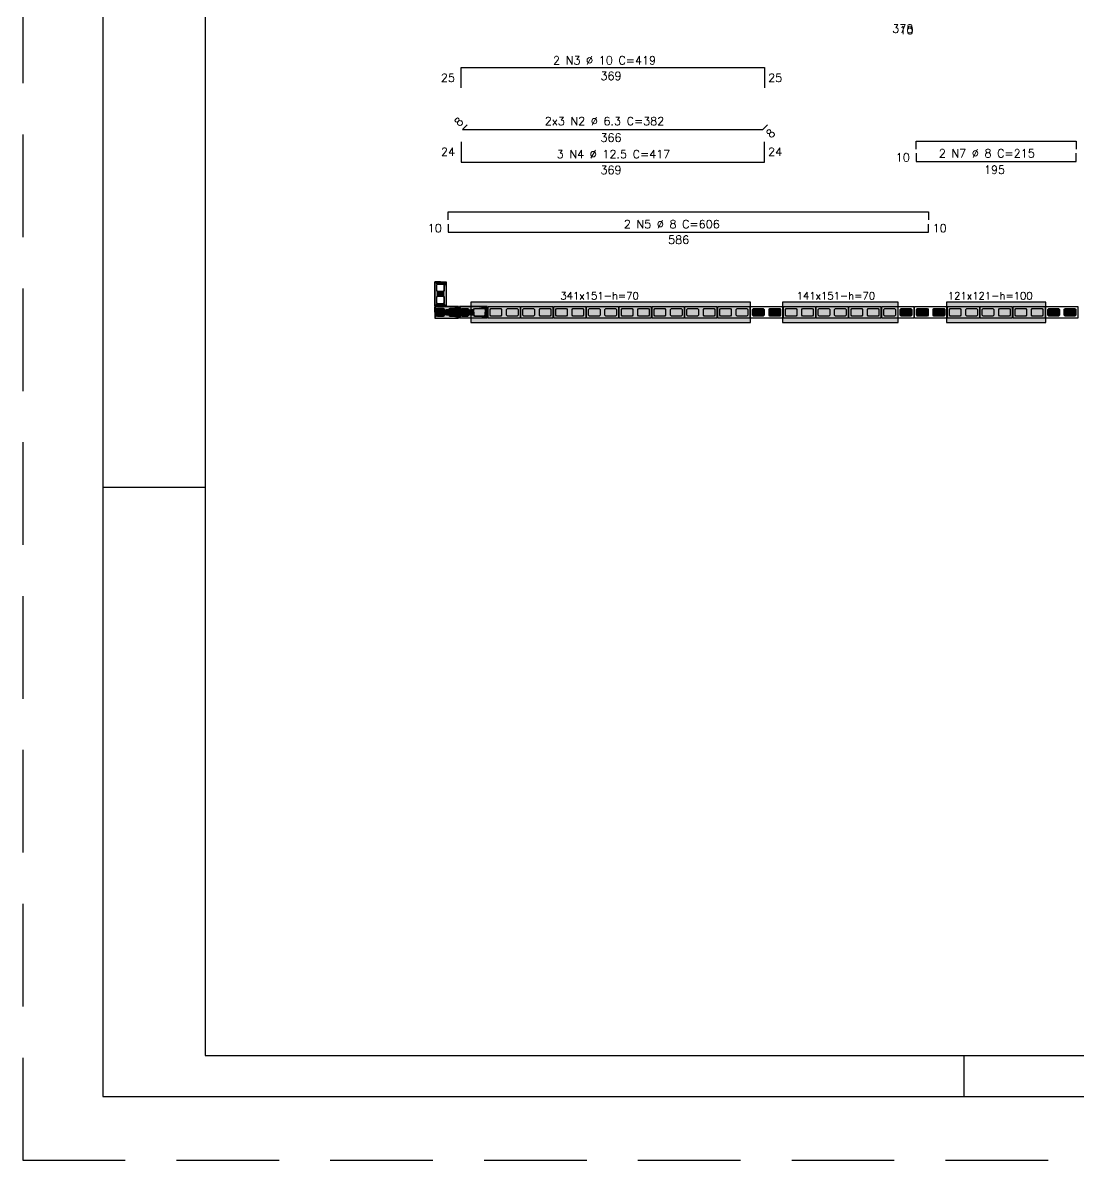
# Model space of a CAD drawing. Extents: x -1 to 122, y -1 to 61.
# Drawn here: x -1.06 to 24.67, y -1.45 to 26.27 of the extents above; entities that cross this region are included whole.
import ezdxf

# ---------------------------------------------------------------- set-up
doc = ezdxf.new("R2010")
doc.units = 0
doc.header["$MEASUREMENT"] = 0
doc.linetypes.add('ESTILO_TQS_0001', pattern=[0.45, 0.3, -0.15])
doc.linetypes.add('HIDDEN', pattern=[0.375, 0.25, -0.125])
doc.layers.get('0').update_dxf_attribs({"linetype": 'CONTINUOUS'})
doc.layers.get('Defpoints').update_dxf_attribs({"linetype": 'CONTINUOUS'})
for name, color, linetype in [('ARQ_FOLHA', 7, 'CONTINUOUS'), ('PENA_01', 1, 'CONTINUOUS'), ('PENA_02', 2, 'CONTINUOUS'), ('PENA_03', 3, 'CONTINUOUS'), ('PENA_05', 5, 'CONTINUOUS'), ('PENA_11', 252, 'CONTINUOUS'), ('PENA_21', 100, 'CONTINUOUS'), ('PENA_23', 50, 'CONTINUOUS'), ('PENA_27', 21, 'CONTINUOUS')]:
    doc.layers.add(name, color=color, linetype=linetype)
doc.styles.get("Standard").update_dxf_attribs({"font": 'ROMANS.SHX'})

# ---------------------------------------------------------------- blocks, each defined once
blk = doc.blocks.new('FOLHA A1+1 - 1102 X 594')
at = {"layer": 'ARQ_FOLHA', "color": 1}
for p, q in [((-1164, 148.5), (-1189, 148.5)), ((-979, 10), (-979, 0))]:
    blk.add_line(p, q, dxfattribs=at)
for points in [[(-1189, 0), (0, 0), (0, 594), (-1189, 594)], [(-1164, 10), (-10, 10), (-10, 584), (-1164, 584)]]:
    blk.add_lwpolyline(points, close=True, dxfattribs=at)
at = {"layer": 'Defpoints', "color": 8, "linetype": 'HIDDEN', "ltscale": 100}
blk.add_lwpolyline([(-1208.5, 609.5), (-1208.5, -15.5), (19.5, -15.5), (19.5, 609.5)], close=True, dxfattribs=at)

msp = doc.modelspace()

# ---------------------------------------------------------------- linework, layer by layer
at = {"layer": 'PENA_01', "linetype": 'ESTILO_TQS_0001'}
for points in [[(9.052, 19.727), (9.032, 19.747), (9.032, 19.887), (9.052, 19.907), (9.192, 19.907), (9.212, 19.887), (9.212, 19.747), (9.192, 19.727), (9.052, 19.727)], [(9.052, 19.427), (9.032, 19.447), (9.032, 19.587), (9.052, 19.607), (9.192, 19.607), (9.212, 19.587), (9.212, 19.447), (9.192, 19.427), (9.052, 19.427)], [(9.212, 19.287), (9.192, 19.307), (9.052, 19.307), (9.032, 19.287), (9.032, 19.147), (9.052, 19.127), (9.192, 19.127), (9.212, 19.147), (9.212, 19.287)], [(9.512, 19.287), (9.492, 19.307), (9.352, 19.307), (9.332, 19.287), (9.332, 19.147), (9.352, 19.127), (9.492, 19.127), (9.512, 19.147), (9.512, 19.287)]]:
    msp.add_lwpolyline(points, dxfattribs=at)
at = {"layer": 'PENA_01', "linetype": 'Continuous'}
for points in [[(9.652, 19.307), (9.792, 19.307), (9.812, 19.287), (9.812, 19.147), (9.792, 19.127), (9.652, 19.127), (9.632, 19.147), (9.632, 19.287), (9.652, 19.307)], [(9.952, 19.307), (10.192, 19.307), (10.212, 19.287), (10.212, 19.147), (10.192, 19.127), (9.952, 19.127), (9.932, 19.147), (9.932, 19.287), (9.952, 19.307)], [(10.332, 19.287), (10.352, 19.307), (10.592, 19.307), (10.612, 19.287), (10.612, 19.147), (10.592, 19.127), (10.352, 19.127), (10.332, 19.147), (10.332, 19.287)], [(10.732, 19.287), (10.752, 19.307), (10.992, 19.307), (11.012, 19.287), (11.012, 19.147), (10.992, 19.127), (10.752, 19.127), (10.732, 19.147), (10.732, 19.287)], [(11.132, 19.287), (11.152, 19.307), (11.392, 19.307), (11.412, 19.287), (11.412, 19.147), (11.392, 19.127), (11.152, 19.127), (11.132, 19.147), (11.132, 19.287)], [(11.532, 19.287), (11.552, 19.307), (11.792, 19.307), (11.812, 19.287), (11.812, 19.147), (11.792, 19.127), (11.552, 19.127), (11.532, 19.147), (11.532, 19.287)], [(11.932, 19.287), (11.952, 19.307), (12.192, 19.307), (12.212, 19.287), (12.212, 19.147), (12.192, 19.127), (11.952, 19.127), (11.932, 19.147), (11.932, 19.287)], [(12.332, 19.287), (12.352, 19.307), (12.592, 19.307), (12.612, 19.287), (12.612, 19.147), (12.592, 19.127), (12.352, 19.127), (12.332, 19.147), (12.332, 19.287)], [(12.732, 19.287), (12.752, 19.307), (12.992, 19.307), (13.012, 19.287), (13.012, 19.147), (12.992, 19.127), (12.752, 19.127), (12.732, 19.147), (12.732, 19.287)], [(13.132, 19.287), (13.152, 19.307), (13.392, 19.307), (13.412, 19.287), (13.412, 19.147), (13.392, 19.127), (13.152, 19.127), (13.132, 19.147), (13.132, 19.287)], [(13.532, 19.287), (13.552, 19.307), (13.792, 19.307), (13.812, 19.287), (13.812, 19.147), (13.792, 19.127), (13.552, 19.127), (13.532, 19.147), (13.532, 19.287)], [(13.932, 19.287), (13.952, 19.307), (14.192, 19.307), (14.212, 19.287), (14.212, 19.147), (14.192, 19.127), (13.952, 19.127), (13.932, 19.147), (13.932, 19.287)], [(14.332, 19.287), (14.352, 19.307), (14.592, 19.307), (14.612, 19.287), (14.612, 19.147), (14.592, 19.127), (14.352, 19.127), (14.332, 19.147), (14.332, 19.287)], [(14.732, 19.287), (14.752, 19.307), (14.992, 19.307), (15.012, 19.287), (15.012, 19.147), (14.992, 19.127), (14.752, 19.127), (14.732, 19.147), (14.732, 19.287)], [(15.132, 19.287), (15.152, 19.307), (15.392, 19.307), (15.412, 19.287), (15.412, 19.147), (15.392, 19.127), (15.152, 19.127), (15.132, 19.147), (15.132, 19.287)], [(15.532, 19.287), (15.552, 19.307), (15.792, 19.307), (15.812, 19.287), (15.812, 19.147), (15.792, 19.127), (15.552, 19.127), (15.532, 19.147), (15.532, 19.287)], [(15.932, 19.287), (15.952, 19.307), (16.192, 19.307), (16.212, 19.287), (16.212, 19.147), (16.192, 19.127), (15.952, 19.127), (15.932, 19.147), (15.932, 19.287)], [(16.332, 19.287), (16.352, 19.307), (16.592, 19.307), (16.612, 19.287), (16.612, 19.147), (16.592, 19.127), (16.352, 19.127), (16.332, 19.147), (16.332, 19.287)], [(16.732, 19.287), (16.752, 19.307), (16.992, 19.307), (17.012, 19.287), (17.012, 19.147), (16.992, 19.127), (16.752, 19.127), (16.732, 19.147), (16.732, 19.287)], [(17.132, 19.287), (17.152, 19.307), (17.392, 19.307), (17.412, 19.287), (17.412, 19.147), (17.392, 19.127), (17.152, 19.127), (17.132, 19.147), (17.132, 19.287)], [(17.532, 19.287), (17.552, 19.307), (17.792, 19.307), (17.812, 19.287), (17.812, 19.147), (17.792, 19.127), (17.552, 19.127), (17.532, 19.147), (17.532, 19.287)], [(17.932, 19.287), (17.952, 19.307), (18.192, 19.307), (18.212, 19.287), (18.212, 19.147), (18.192, 19.127), (17.952, 19.127), (17.932, 19.147), (17.932, 19.287)], [(18.332, 19.287), (18.352, 19.307), (18.592, 19.307), (18.612, 19.287), (18.612, 19.147), (18.592, 19.127), (18.352, 19.127), (18.332, 19.147), (18.332, 19.287)], [(18.732, 19.287), (18.752, 19.307), (18.992, 19.307), (19.012, 19.287), (19.012, 19.147), (18.992, 19.127), (18.752, 19.127), (18.732, 19.147), (18.732, 19.287)], [(19.132, 19.287), (19.152, 19.307), (19.392, 19.307), (19.412, 19.287), (19.412, 19.147), (19.392, 19.127), (19.152, 19.127), (19.132, 19.147), (19.132, 19.287)], [(19.532, 19.287), (19.552, 19.307), (19.792, 19.307), (19.812, 19.287), (19.812, 19.147), (19.792, 19.127), (19.552, 19.127), (19.532, 19.147), (19.532, 19.287)], [(19.932, 19.287), (19.952, 19.307), (20.192, 19.307), (20.212, 19.287), (20.212, 19.147), (20.192, 19.127), (19.952, 19.127), (19.932, 19.147), (19.932, 19.287)], [(20.332, 19.287), (20.352, 19.307), (20.592, 19.307), (20.612, 19.287), (20.612, 19.147), (20.592, 19.127), (20.352, 19.127), (20.332, 19.147), (20.332, 19.287)], [(20.732, 19.287), (20.752, 19.307), (20.992, 19.307), (21.012, 19.287), (21.012, 19.147), (20.992, 19.127), (20.752, 19.127), (20.732, 19.147), (20.732, 19.287)], [(21.132, 19.287), (21.152, 19.307), (21.392, 19.307), (21.412, 19.287), (21.412, 19.147), (21.392, 19.127), (21.152, 19.127), (21.132, 19.147), (21.132, 19.287)], [(21.532, 19.287), (21.552, 19.307), (21.792, 19.307), (21.812, 19.287), (21.812, 19.147), (21.792, 19.127), (21.552, 19.127), (21.532, 19.147), (21.532, 19.287)], [(21.932, 19.287), (21.952, 19.307), (22.192, 19.307), (22.212, 19.287), (22.212, 19.147), (22.192, 19.127), (21.952, 19.127), (21.932, 19.147), (21.932, 19.287)], [(22.332, 19.287), (22.352, 19.307), (22.592, 19.307), (22.612, 19.287), (22.612, 19.147), (22.592, 19.127), (22.352, 19.127), (22.332, 19.147), (22.332, 19.287)], [(22.732, 19.287), (22.752, 19.307), (22.992, 19.307), (23.012, 19.287), (23.012, 19.147), (22.992, 19.127), (22.752, 19.127), (22.732, 19.147), (22.732, 19.287)], [(23.132, 19.287), (23.152, 19.307), (23.392, 19.307), (23.412, 19.287), (23.412, 19.147), (23.392, 19.127), (23.152, 19.127), (23.132, 19.147), (23.132, 19.287)], [(23.532, 19.287), (23.552, 19.307), (23.792, 19.307), (23.812, 19.287), (23.812, 19.147), (23.792, 19.127), (23.552, 19.127), (23.532, 19.147), (23.532, 19.287)], [(23.932, 19.287), (23.952, 19.307), (24.192, 19.307), (24.212, 19.287), (24.212, 19.147), (24.192, 19.127), (23.952, 19.127), (23.932, 19.147), (23.932, 19.287)], [(24.332, 19.287), (24.352, 19.307), (24.592, 19.307), (24.612, 19.287), (24.612, 19.147), (24.592, 19.127), (24.352, 19.127), (24.332, 19.147), (24.332, 19.287)]]:
    msp.add_lwpolyline(points, dxfattribs=at)
at = {"layer": 'PENA_02', "linetype": 'Continuous'}
for points in [[(8.982, 19.377), (8.982, 19.957), (9.262, 19.957), (9.262, 19.377), (8.982, 19.377)], [(9.562, 19.357), (8.982, 19.357), (8.982, 19.077), (9.562, 19.077), (9.562, 19.357)], [(9.582, 19.357), (10.262, 19.357), (10.262, 19.077), (9.582, 19.077), (9.582, 19.357)], [(10.282, 19.357), (11.062, 19.357), (11.062, 19.077), (10.282, 19.077), (10.282, 19.357)], [(11.082, 19.357), (11.862, 19.357), (11.862, 19.077), (11.082, 19.077), (11.082, 19.357)], [(11.882, 19.357), (12.662, 19.357), (12.662, 19.077), (11.882, 19.077), (11.882, 19.357)], [(12.682, 19.357), (13.462, 19.357), (13.462, 19.077), (12.682, 19.077), (12.682, 19.357)], [(13.482, 19.357), (14.262, 19.357), (14.262, 19.077), (13.482, 19.077), (13.482, 19.357)], [(14.282, 19.357), (15.062, 19.357), (15.062, 19.077), (14.282, 19.077), (14.282, 19.357)], [(15.082, 19.357), (15.862, 19.357), (15.862, 19.077), (15.082, 19.077), (15.082, 19.357)], [(15.882, 19.357), (16.662, 19.357), (16.662, 19.077), (15.882, 19.077), (15.882, 19.357)], [(16.682, 19.357), (17.462, 19.357), (17.462, 19.077), (16.682, 19.077), (16.682, 19.357)], [(17.482, 19.357), (18.262, 19.357), (18.262, 19.077), (17.482, 19.077), (17.482, 19.357)], [(18.282, 19.357), (19.062, 19.357), (19.062, 19.077), (18.282, 19.077), (18.282, 19.357)], [(19.082, 19.357), (19.862, 19.357), (19.862, 19.077), (19.082, 19.077), (19.082, 19.357)], [(19.882, 19.357), (20.662, 19.357), (20.662, 19.077), (19.882, 19.077), (19.882, 19.357)], [(20.682, 19.357), (21.462, 19.357), (21.462, 19.077), (20.682, 19.077), (20.682, 19.357)], [(21.482, 19.357), (22.262, 19.357), (22.262, 19.077), (21.482, 19.077), (21.482, 19.357)], [(22.282, 19.357), (23.062, 19.357), (23.062, 19.077), (22.282, 19.077), (22.282, 19.357)], [(23.082, 19.357), (23.862, 19.357), (23.862, 19.077), (23.082, 19.077), (23.082, 19.357)], [(23.882, 19.357), (24.662, 19.357), (24.662, 19.077), (23.882, 19.077), (23.882, 19.357)]]:
    msp.add_lwpolyline(points, dxfattribs=at)
at = {"layer": 'PENA_03', "linetype": 'Continuous'}
for points in [[(9.192, 19.307), (9.212, 19.287), (9.212, 19.147), (9.192, 19.127), (9.052, 19.127), (9.032, 19.147), (9.032, 19.287), (9.052, 19.307), (9.192, 19.307)], [(9.492, 19.307), (9.512, 19.287), (9.512, 19.147), (9.492, 19.127), (9.352, 19.127), (9.332, 19.147), (9.332, 19.287), (9.352, 19.307), (9.492, 19.307)], [(9.792, 19.307), (9.812, 19.287), (9.812, 19.147), (9.792, 19.127), (9.652, 19.127), (9.632, 19.147), (9.632, 19.287), (9.652, 19.307), (9.792, 19.307)], [(17.012, 19.147), (16.992, 19.127), (16.752, 19.127), (16.732, 19.147), (16.732, 19.287), (16.752, 19.307), (16.992, 19.307), (17.012, 19.287), (17.012, 19.147)], [(17.412, 19.147), (17.392, 19.127), (17.152, 19.127), (17.132, 19.147), (17.132, 19.287), (17.152, 19.307), (17.392, 19.307), (17.412, 19.287), (17.412, 19.147)], [(20.612, 19.147), (20.592, 19.127), (20.352, 19.127), (20.332, 19.147), (20.332, 19.287), (20.352, 19.307), (20.592, 19.307), (20.612, 19.287), (20.612, 19.147)], [(21.016, 19.147), (20.996, 19.127), (20.756, 19.127), (20.736, 19.147), (20.736, 19.287), (20.756, 19.307), (20.996, 19.307), (21.016, 19.287), (21.016, 19.147)], [(21.417, 19.151), (21.397, 19.131), (21.157, 19.131), (21.137, 19.151), (21.137, 19.291), (21.157, 19.311), (21.397, 19.311), (21.417, 19.291), (21.417, 19.151)], [(24.212, 19.147), (24.192, 19.127), (23.952, 19.127), (23.932, 19.147), (23.932, 19.287), (23.952, 19.307), (24.192, 19.307), (24.212, 19.287), (24.212, 19.147)], [(24.612, 19.151), (24.592, 19.131), (24.352, 19.131), (24.332, 19.151), (24.332, 19.291), (24.352, 19.311), (24.592, 19.311), (24.612, 19.291), (24.612, 19.151)]]:
    msp.add_lwpolyline(points, dxfattribs=at)
for centre in [(9.122, 19.217), (9.422, 19.217), (9.722, 19.217), (16.872, 19.217), (17.272, 19.217), (20.472, 19.217), (20.876, 19.217), (21.277, 19.221), (24.072, 19.217), (24.472, 19.221)]:
    msp.add_circle(centre, 0.04, dxfattribs=at)
for points in [[(9.162, 19.217), (9.102, 19.251), (9.084, 19.23)], [(9.162, 19.217), (9.084, 19.23), (9.084, 19.203)], [(9.162, 19.217), (9.084, 19.203), (9.102, 19.182)], [(9.162, 19.217), (9.129, 19.256), (9.102, 19.251)], [(9.162, 19.217), (9.102, 19.182), (9.129, 19.177)], [(9.162, 19.217), (9.153, 19.242), (9.129, 19.256)], [(9.162, 19.217), (9.129, 19.177), (9.153, 19.191)], [(9.162, 19.217), (9.153, 19.191), (9.162, 19.217)], [(9.462, 19.217), (9.402, 19.251), (9.384, 19.23)], [(9.462, 19.217), (9.384, 19.23), (9.384, 19.203)], [(9.462, 19.217), (9.384, 19.203), (9.402, 19.182)], [(9.462, 19.217), (9.429, 19.256), (9.402, 19.251)], [(9.462, 19.217), (9.402, 19.182), (9.429, 19.177)], [(9.462, 19.217), (9.453, 19.242), (9.429, 19.256)], [(9.462, 19.217), (9.429, 19.177), (9.453, 19.191)], [(9.462, 19.217), (9.453, 19.191), (9.462, 19.217)], [(9.762, 19.217), (9.702, 19.251), (9.685, 19.23)], [(9.762, 19.217), (9.685, 19.23), (9.685, 19.203)], [(9.762, 19.217), (9.685, 19.203), (9.702, 19.182)], [(9.762, 19.217), (9.729, 19.256), (9.702, 19.251)], [(9.762, 19.217), (9.702, 19.182), (9.729, 19.177)], [(9.762, 19.217), (9.753, 19.242), (9.729, 19.256)], [(9.762, 19.217), (9.729, 19.177), (9.753, 19.191)], [(9.762, 19.217), (9.753, 19.191), (9.762, 19.217)], [(16.912, 19.217), (16.852, 19.251), (16.834, 19.23)], [(16.912, 19.217), (16.834, 19.23), (16.834, 19.203)], [(16.912, 19.217), (16.834, 19.203), (16.852, 19.182)], [(16.912, 19.217), (16.879, 19.256), (16.852, 19.251)], [(16.912, 19.217), (16.852, 19.182), (16.879, 19.177)], [(16.912, 19.217), (16.903, 19.242), (16.879, 19.256)], [(16.912, 19.217), (16.879, 19.177), (16.903, 19.191)], [(16.912, 19.217), (16.903, 19.191), (16.912, 19.217)], [(17.312, 19.217), (17.252, 19.251), (17.234, 19.23)], [(17.312, 19.217), (17.234, 19.23), (17.234, 19.203)], [(17.312, 19.217), (17.234, 19.203), (17.252, 19.182)], [(17.312, 19.217), (17.279, 19.256), (17.252, 19.251)], [(17.312, 19.217), (17.252, 19.182), (17.279, 19.177)], [(17.312, 19.217), (17.303, 19.242), (17.279, 19.256)], [(17.312, 19.217), (17.279, 19.177), (17.303, 19.191)], [(17.312, 19.217), (17.303, 19.191), (17.312, 19.217)], [(20.512, 19.217), (20.452, 19.251), (20.434, 19.23)], [(20.512, 19.217), (20.434, 19.23), (20.434, 19.203)], [(20.512, 19.217), (20.434, 19.203), (20.452, 19.182)], [(20.512, 19.217), (20.479, 19.256), (20.452, 19.251)], [(20.512, 19.217), (20.452, 19.182), (20.479, 19.177)], [(20.512, 19.217), (20.503, 19.242), (20.479, 19.256)], [(20.512, 19.217), (20.479, 19.177), (20.503, 19.191)], [(20.512, 19.217), (20.503, 19.191), (20.512, 19.217)], [(20.916, 19.217), (20.856, 19.251), (20.839, 19.23)], [(20.916, 19.217), (20.839, 19.23), (20.839, 19.203)], [(20.916, 19.217), (20.839, 19.203), (20.856, 19.182)], [(20.916, 19.217), (20.883, 19.256), (20.856, 19.251)], [(20.916, 19.217), (20.856, 19.182), (20.883, 19.177)], [(20.916, 19.217), (20.907, 19.242), (20.883, 19.256)], [(20.916, 19.217), (20.883, 19.177), (20.907, 19.191)], [(20.916, 19.217), (20.907, 19.191), (20.916, 19.217)], [(21.317, 19.221), (21.257, 19.256), (21.239, 19.235)], [(21.317, 19.221), (21.239, 19.235), (21.239, 19.207)], [(21.317, 19.221), (21.239, 19.207), (21.257, 19.186)], [(21.317, 19.221), (21.283, 19.26), (21.257, 19.256)], [(21.317, 19.221), (21.257, 19.186), (21.283, 19.181)], [(21.317, 19.221), (21.307, 19.247), (21.283, 19.26)], [(21.317, 19.221), (21.283, 19.181), (21.307, 19.195)], [(21.317, 19.221), (21.307, 19.195), (21.317, 19.221)], [(24.112, 19.217), (24.052, 19.251), (24.034, 19.23)], [(24.112, 19.217), (24.034, 19.23), (24.034, 19.203)], [(24.112, 19.217), (24.034, 19.203), (24.052, 19.182)], [(24.112, 19.217), (24.079, 19.256), (24.052, 19.251)], [(24.112, 19.217), (24.052, 19.182), (24.079, 19.177)], [(24.112, 19.217), (24.103, 19.242), (24.079, 19.256)], [(24.112, 19.217), (24.079, 19.177), (24.103, 19.191)], [(24.112, 19.217), (24.103, 19.191), (24.112, 19.217)], [(24.512, 19.221), (24.452, 19.256), (24.435, 19.235)], [(24.512, 19.221), (24.435, 19.235), (24.435, 19.207)], [(24.512, 19.221), (24.435, 19.207), (24.452, 19.186)], [(24.512, 19.221), (24.479, 19.26), (24.452, 19.256)], [(24.512, 19.221), (24.452, 19.186), (24.479, 19.181)], [(24.512, 19.221), (24.503, 19.247), (24.479, 19.26)], [(24.512, 19.221), (24.479, 19.181), (24.503, 19.195)], [(24.512, 19.221), (24.503, 19.195), (24.512, 19.221)]]:
    msp.add_solid(points, dxfattribs=at)
at = {"layer": 'PENA_05', "linetype": 'Continuous'}
for p, q in [((9.622, 24.688), (9.622, 25.188)), ((9.622, 25.188), (17.022, 25.188)), ((17.022, 25.188), (17.022, 24.688)), ((9.775, 23.787), (9.662, 23.674)), ((9.662, 23.674), (16.982, 23.674)), ((16.982, 23.674), (17.095, 23.787)), ((9.622, 23.374), (9.622, 22.874)), ((17.022, 22.874), (17.022, 23.374)), ((20.722, 23.192), (20.722, 23.392)), ((20.722, 23.392), (24.622, 23.392)), ((24.622, 23.392), (24.622, 23.192)), ((20.722, 23.092), (20.722, 22.892)), ((24.622, 22.892), (24.622, 23.092)), ((9.622, 22.874), (17.022, 22.874)), ((20.722, 22.892), (24.622, 22.892)), ((9.312, 21.468), (9.312, 21.668)), ((9.312, 21.668), (21.022, 21.668)), ((21.022, 21.668), (21.022, 21.468)), ((9.312, 21.368), (9.312, 21.168)), ((21.022, 21.168), (21.022, 21.368)), ((9.312, 21.168), (21.022, 21.168))]:
    msp.add_line(p, q, dxfattribs=at)
at = {"layer": 'PENA_11', "linetype": 'Continuous'}
for points in [[(9.192, 19.307), (9.052, 19.127), (9.032, 19.147)], [(9.192, 19.307), (9.032, 19.147), (9.032, 19.287)], [(9.192, 19.307), (9.032, 19.287), (9.052, 19.307)], [(9.192, 19.307), (9.192, 19.127), (9.052, 19.127)], [(9.192, 19.307), (9.052, 19.307), (9.192, 19.307)], [(9.192, 19.307), (9.212, 19.287), (9.212, 19.147)], [(9.192, 19.307), (9.212, 19.147), (9.192, 19.127)], [(9.492, 19.307), (9.352, 19.127), (9.332, 19.147)], [(9.492, 19.307), (9.332, 19.147), (9.332, 19.287)], [(9.492, 19.307), (9.332, 19.287), (9.352, 19.307)], [(9.492, 19.307), (9.492, 19.127), (9.352, 19.127)], [(9.492, 19.307), (9.352, 19.307), (9.492, 19.307)], [(9.492, 19.307), (9.512, 19.287), (9.512, 19.147)], [(9.492, 19.307), (9.512, 19.147), (9.492, 19.127)], [(9.792, 19.307), (9.652, 19.127), (9.632, 19.147)], [(9.792, 19.307), (9.632, 19.147), (9.632, 19.287)], [(9.792, 19.307), (9.632, 19.287), (9.652, 19.307)], [(9.792, 19.307), (9.792, 19.127), (9.652, 19.127)], [(9.792, 19.307), (9.652, 19.307), (9.792, 19.307)], [(9.792, 19.307), (9.812, 19.287), (9.812, 19.147)], [(9.792, 19.307), (9.812, 19.147), (9.792, 19.127)], [(17.012, 19.147), (16.732, 19.287), (16.752, 19.307)], [(17.012, 19.147), (16.732, 19.147), (16.732, 19.287)], [(17.012, 19.147), (16.752, 19.127), (16.732, 19.147)], [(17.012, 19.147), (16.752, 19.307), (16.992, 19.307)], [(17.012, 19.147), (16.992, 19.127), (16.752, 19.127)], [(17.012, 19.147), (16.992, 19.307), (17.012, 19.287)], [(17.012, 19.147), (17.012, 19.287), (17.012, 19.147)], [(17.412, 19.147), (17.132, 19.287), (17.152, 19.307)], [(17.412, 19.147), (17.132, 19.147), (17.132, 19.287)], [(17.412, 19.147), (17.152, 19.127), (17.132, 19.147)], [(17.412, 19.147), (17.152, 19.307), (17.392, 19.307)], [(17.412, 19.147), (17.392, 19.127), (17.152, 19.127)], [(17.412, 19.147), (17.392, 19.307), (17.412, 19.287)], [(17.412, 19.147), (17.412, 19.287), (17.412, 19.147)], [(20.612, 19.147), (20.332, 19.287), (20.352, 19.307)], [(20.612, 19.147), (20.332, 19.147), (20.332, 19.287)], [(20.612, 19.147), (20.352, 19.127), (20.332, 19.147)], [(20.612, 19.147), (20.352, 19.307), (20.592, 19.307)], [(20.612, 19.147), (20.592, 19.127), (20.352, 19.127)], [(20.612, 19.147), (20.592, 19.307), (20.612, 19.287)], [(20.612, 19.147), (20.612, 19.287), (20.612, 19.147)], [(21.016, 19.147), (20.736, 19.287), (20.756, 19.307)], [(21.016, 19.147), (20.736, 19.147), (20.736, 19.287)], [(21.016, 19.147), (20.756, 19.127), (20.736, 19.147)], [(21.016, 19.147), (20.756, 19.307), (20.996, 19.307)], [(21.016, 19.147), (20.996, 19.127), (20.756, 19.127)], [(21.016, 19.147), (20.996, 19.307), (21.016, 19.287)], [(21.016, 19.147), (21.016, 19.287), (21.016, 19.147)], [(21.417, 19.151), (21.137, 19.291), (21.157, 19.311)], [(21.417, 19.151), (21.137, 19.151), (21.137, 19.291)], [(21.417, 19.151), (21.157, 19.131), (21.137, 19.151)], [(21.417, 19.151), (21.157, 19.311), (21.397, 19.311)], [(21.417, 19.151), (21.397, 19.131), (21.157, 19.131)], [(21.417, 19.151), (21.397, 19.311), (21.417, 19.291)], [(21.417, 19.151), (21.417, 19.291), (21.417, 19.151)], [(24.212, 19.147), (23.932, 19.287), (23.952, 19.307)], [(24.212, 19.147), (23.932, 19.147), (23.932, 19.287)], [(24.212, 19.147), (23.952, 19.127), (23.932, 19.147)], [(24.212, 19.147), (23.952, 19.307), (24.192, 19.307)], [(24.212, 19.147), (24.192, 19.127), (23.952, 19.127)], [(24.212, 19.147), (24.192, 19.307), (24.212, 19.287)], [(24.212, 19.147), (24.212, 19.287), (24.212, 19.147)], [(24.612, 19.151), (24.332, 19.291), (24.352, 19.311)], [(24.612, 19.151), (24.332, 19.151), (24.332, 19.291)], [(24.612, 19.151), (24.352, 19.131), (24.332, 19.151)], [(24.612, 19.151), (24.352, 19.311), (24.592, 19.311)], [(24.612, 19.151), (24.592, 19.131), (24.352, 19.131)], [(24.612, 19.151), (24.592, 19.311), (24.612, 19.291)], [(24.612, 19.151), (24.612, 19.291), (24.612, 19.151)]]:
    msp.add_solid(points, dxfattribs=at)
at = {"layer": 'PENA_21', "linetype": 'Continuous'}
for points in [[(9.582, 19.217), (9.632, 19.217), (9.632, 19.287), (9.652, 19.307), (9.792, 19.307), (9.812, 19.287), (9.812, 19.217), (9.932, 19.217), (9.932, 19.287), (9.952, 19.307), (10.192, 19.307), (10.212, 19.287), (10.212, 19.217), (10.262, 19.217), (10.262, 19.357), (9.582, 19.357), (9.582, 19.217)], [(9.582, 19.217), (9.632, 19.217), (9.632, 19.147), (9.652, 19.127), (9.792, 19.127), (9.812, 19.147), (9.812, 19.217), (9.932, 19.217), (9.932, 19.147), (9.952, 19.127), (10.192, 19.127), (10.212, 19.147), (10.212, 19.217), (10.262, 19.217), (10.262, 19.077), (9.582, 19.077), (9.582, 19.217)]]:
    msp.add_lwpolyline(points, dxfattribs=at)
for points in [[(10.262, 19.357), (9.582, 19.357), (9.652, 19.307)], [(9.582, 19.357), (9.582, 19.217), (9.632, 19.217)], [(9.582, 19.357), (9.632, 19.217), (9.632, 19.287)], [(9.582, 19.357), (9.632, 19.287), (9.652, 19.307)], [(9.582, 19.077), (9.582, 19.217), (9.632, 19.217)], [(9.582, 19.077), (9.632, 19.217), (9.632, 19.147)], [(9.582, 19.077), (9.632, 19.147), (9.652, 19.127)], [(10.262, 19.357), (9.652, 19.307), (9.792, 19.307)], [(10.262, 19.357), (9.792, 19.307), (9.812, 19.287)], [(10.262, 19.077), (9.792, 19.127), (9.812, 19.147)], [(10.262, 19.357), (9.812, 19.287), (9.952, 19.307)], [(9.812, 19.287), (9.932, 19.287), (9.952, 19.307)], [(9.812, 19.287), (9.812, 19.217), (9.932, 19.217)], [(9.812, 19.287), (9.932, 19.217), (9.932, 19.287)], [(9.812, 19.147), (9.812, 19.217), (9.932, 19.217)], [(9.812, 19.147), (9.932, 19.217), (9.932, 19.147)], [(10.262, 19.077), (9.812, 19.147), (9.952, 19.127)], [(9.812, 19.147), (9.932, 19.147), (9.952, 19.127)], [(10.262, 19.357), (9.952, 19.307), (10.192, 19.307)], [(10.262, 19.357), (10.192, 19.307), (10.212, 19.287)], [(10.262, 19.077), (10.192, 19.127), (10.212, 19.147)], [(10.262, 19.357), (10.212, 19.287), (10.262, 19.217)], [(10.262, 19.217), (10.212, 19.287), (10.212, 19.217)], [(10.262, 19.077), (10.212, 19.147), (10.262, 19.217)], [(10.262, 19.217), (10.212, 19.147), (10.212, 19.217)], [(10.262, 19.077), (9.582, 19.077), (9.652, 19.127)], [(10.262, 19.077), (9.652, 19.127), (9.792, 19.127)], [(10.262, 19.077), (9.952, 19.127), (10.192, 19.127)]]:
    msp.add_solid(points, dxfattribs=at)
at = {"layer": 'PENA_23', "linetype": 'Continuous'}
for points in [[(9.862, 18.967), (16.682, 18.967), (16.682, 19.467), (9.862, 19.467), (9.862, 18.967)], [(9.862, 18.967), (16.682, 18.967), (16.682, 19.467), (9.862, 19.467), (9.862, 18.967)], [(17.462, 18.967), (20.282, 18.967), (20.282, 19.467), (17.462, 19.467), (17.462, 18.967)], [(17.462, 18.967), (20.282, 18.967), (20.282, 19.467), (17.462, 19.467), (17.462, 18.967)], [(21.462, 18.967), (23.882, 18.967), (23.882, 19.467), (21.462, 19.467), (21.462, 18.967)], [(21.462, 18.967), (23.882, 18.967), (23.882, 19.467), (21.462, 19.467), (21.462, 18.967)]]:
    msp.add_lwpolyline(points, dxfattribs=at)
for points in [[(9.862, 18.967), (16.682, 18.967), (16.682, 19.467)], [(9.862, 18.967), (16.682, 19.467), (9.862, 19.467)], [(9.862, 18.967), (9.862, 19.467), (9.862, 18.967)], [(9.862, 18.967), (16.682, 18.967), (16.682, 19.467)], [(9.862, 18.967), (16.682, 19.467), (9.862, 19.467)], [(9.862, 18.967), (9.862, 19.467), (9.862, 18.967)], [(17.462, 18.967), (20.282, 18.967), (20.282, 19.467)], [(17.462, 18.967), (20.282, 19.467), (17.462, 19.467)], [(17.462, 18.967), (17.462, 19.467), (17.462, 18.967)], [(17.462, 18.967), (20.282, 18.967), (20.282, 19.467)], [(17.462, 18.967), (20.282, 19.467), (17.462, 19.467)], [(17.462, 18.967), (17.462, 19.467), (17.462, 18.967)], [(21.462, 18.967), (23.882, 18.967), (23.882, 19.467)], [(21.462, 18.967), (23.882, 19.467), (21.462, 19.467)], [(21.462, 18.967), (21.462, 19.467), (21.462, 18.967)], [(21.462, 18.967), (23.882, 18.967), (23.882, 19.467)], [(21.462, 18.967), (23.882, 19.467), (21.462, 19.467)], [(21.462, 18.967), (21.462, 19.467), (21.462, 18.967)]]:
    msp.add_solid(points, dxfattribs=at)
at = {"layer": 'PENA_27', "linetype": 'Continuous'}
for points in [[(8.982, 19.957), (8.982, 19.377), (9.122, 19.377), (9.122, 19.427), (9.052, 19.427), (9.032, 19.447), (9.032, 19.587), (9.052, 19.607), (9.122, 19.607), (9.122, 19.727), (9.052, 19.727), (9.032, 19.747), (9.032, 19.887), (9.052, 19.907), (9.122, 19.907), (9.122, 19.957), (8.982, 19.957)], [(9.262, 19.957), (9.262, 19.377), (9.122, 19.377), (9.122, 19.427), (9.192, 19.427), (9.212, 19.447), (9.212, 19.587), (9.192, 19.607), (9.122, 19.607), (9.122, 19.727), (9.192, 19.727), (9.212, 19.747), (9.212, 19.887), (9.192, 19.907), (9.122, 19.907), (9.122, 19.957), (9.262, 19.957)], [(8.982, 19.357), (9.562, 19.357), (9.562, 19.217), (9.512, 19.217), (9.512, 19.287), (9.492, 19.307), (9.352, 19.307), (9.332, 19.287), (9.332, 19.217), (9.212, 19.217), (9.212, 19.287), (9.192, 19.307), (9.052, 19.307), (9.032, 19.287), (9.032, 19.217), (8.982, 19.217), (8.982, 19.357)], [(8.982, 19.077), (9.562, 19.077), (9.562, 19.217), (9.512, 19.217), (9.512, 19.147), (9.492, 19.127), (9.352, 19.127), (9.332, 19.147), (9.332, 19.217), (9.212, 19.217), (9.212, 19.147), (9.192, 19.127), (9.052, 19.127), (9.032, 19.147), (9.032, 19.217), (8.982, 19.217), (8.982, 19.077)]]:
    msp.add_lwpolyline(points, dxfattribs=at)
for points in [[(9.122, 19.957), (8.982, 19.957), (9.052, 19.907)], [(9.052, 19.907), (8.982, 19.957), (9.032, 19.887)], [(8.982, 19.957), (9.032, 19.587), (9.032, 19.887)], [(8.982, 19.957), (9.032, 19.447), (9.032, 19.587)], [(8.982, 19.377), (9.032, 19.447), (8.982, 19.957)], [(9.032, 19.887), (9.032, 19.587), (9.032, 19.747)], [(9.032, 19.587), (9.052, 19.607), (9.032, 19.747)], [(9.032, 19.747), (9.052, 19.607), (9.052, 19.727)], [(9.122, 19.907), (9.122, 19.957), (9.052, 19.907)], [(9.052, 19.607), (9.122, 19.607), (9.052, 19.727)], [(9.052, 19.727), (9.122, 19.607), (9.122, 19.727)], [(9.192, 19.907), (9.122, 19.907), (9.262, 19.957)], [(9.122, 19.907), (9.122, 19.957), (9.262, 19.957)], [(9.122, 19.607), (9.192, 19.727), (9.192, 19.607)], [(9.122, 19.607), (9.122, 19.727), (9.192, 19.727)], [(9.212, 19.887), (9.192, 19.907), (9.262, 19.957)], [(9.192, 19.727), (9.212, 19.747), (9.192, 19.607)], [(9.192, 19.607), (9.212, 19.747), (9.212, 19.587)], [(9.212, 19.747), (9.262, 19.957), (9.212, 19.587)], [(9.212, 19.587), (9.262, 19.957), (9.212, 19.447)], [(9.262, 19.957), (9.262, 19.377), (9.212, 19.447)], [(9.212, 19.747), (9.212, 19.887), (9.262, 19.957)], [(8.982, 19.377), (9.052, 19.427), (9.032, 19.447)], [(9.122, 19.377), (9.052, 19.427), (8.982, 19.377)], [(9.122, 19.377), (9.122, 19.427), (9.052, 19.427)], [(9.262, 19.377), (9.122, 19.377), (9.192, 19.427)], [(9.192, 19.427), (9.122, 19.377), (9.122, 19.427)], [(9.212, 19.447), (9.262, 19.377), (9.192, 19.427)], [(9.032, 19.287), (8.982, 19.357), (9.052, 19.307)], [(8.982, 19.357), (9.562, 19.357), (9.052, 19.307)], [(8.982, 19.217), (8.982, 19.357), (9.032, 19.217)], [(8.982, 19.357), (9.032, 19.287), (9.032, 19.217)], [(8.982, 19.217), (8.982, 19.077), (9.032, 19.217)], [(8.982, 19.077), (9.032, 19.147), (9.032, 19.217)], [(9.032, 19.147), (8.982, 19.077), (9.052, 19.127)], [(9.562, 19.357), (9.192, 19.307), (9.052, 19.307)], [(9.192, 19.307), (9.562, 19.357), (9.212, 19.287)], [(9.192, 19.127), (9.562, 19.077), (9.212, 19.147)], [(9.562, 19.357), (9.352, 19.307), (9.212, 19.287)], [(9.212, 19.287), (9.352, 19.307), (9.212, 19.217)], [(9.352, 19.307), (9.332, 19.287), (9.212, 19.217)], [(9.212, 19.217), (9.332, 19.287), (9.332, 19.217)], [(9.212, 19.147), (9.352, 19.127), (9.212, 19.217)], [(9.352, 19.127), (9.332, 19.147), (9.212, 19.217)], [(9.212, 19.217), (9.332, 19.147), (9.332, 19.217)], [(9.562, 19.077), (9.352, 19.127), (9.212, 19.147)], [(9.492, 19.307), (9.352, 19.307), (9.562, 19.357)], [(9.512, 19.287), (9.492, 19.307), (9.562, 19.357)], [(9.512, 19.147), (9.492, 19.127), (9.562, 19.077)], [(9.562, 19.217), (9.512, 19.217), (9.562, 19.357)], [(9.512, 19.217), (9.512, 19.287), (9.562, 19.357)], [(9.562, 19.217), (9.512, 19.217), (9.562, 19.077)], [(9.512, 19.217), (9.512, 19.147), (9.562, 19.077)], [(8.982, 19.077), (9.562, 19.077), (9.052, 19.127)], [(9.562, 19.077), (9.192, 19.127), (9.052, 19.127)], [(9.492, 19.127), (9.352, 19.127), (9.562, 19.077)]]:
    msp.add_solid(points, dxfattribs=at)

# ---------------------------------------------------------------- block references
at = {"xscale": 0.09999999999999938, "yscale": 0.09999999999999938, "zscale": 0.09999999999999938}
msp.add_blockref('FOLHA A1+1 - 1102 X 594', (119.786, 0.099), dxfattribs=at)

# ---------------------------------------------------------------- texts
at = {"layer": 'PENA_03', "linetype": 'Continuous'}
for s, height, p in [('378', 0.2, (20.137, 26.03)), ('10', 0.2, (20.312, 25.994)), ('2 N3 %%c 10 C=419', 0.2, (11.866, 25.258)), ('25', 0.2, (9.132, 24.833)), ('369', 0.2, (13.022, 24.878)), ('25', 0.2, (17.112, 24.833)), ('2x3 N2 %%c 6.3 C=382', 0.2, (11.664, 23.777)), ('366', 0.2, (13.022, 23.374)), ('24', 0.2, (9.134, 23.03)), ('3 N4 %%c 12.5 C=417', 0.2, (11.955, 22.971)), ('24', 0.2, (17.109, 23.03)), ('10', 0.2, (20.222, 22.892)), ('2 N7 %%c 8 C=215', 0.2, (21.272, 22.992)), ('369', 0.2, (13.022, 22.586)), ('195', 0.2, (22.372, 22.592)), ('10', 0.2, (8.812, 21.168)), ('2 N5 %%c 8 C=606', 0.2, (13.591, 21.266)), ('10', 0.2, (21.122, 21.168)), ('586', 0.2, (14.673, 20.886)), ('341x151-h=70', 0.18, (12.045, 19.531)), ('141x151-h=70', 0.18, (17.805, 19.531)), ('121x121-h=100', 0.18, (21.492, 19.531))]:
    msp.add_text(s, height=height, dxfattribs=at).set_placement(p)
for p in [(9.577, 23.73), (17.18, 23.447)]:
    msp.add_text('8', height=0.2, rotation=45, dxfattribs=at).set_placement(p)

doc.saveas('drawing.dxf')
